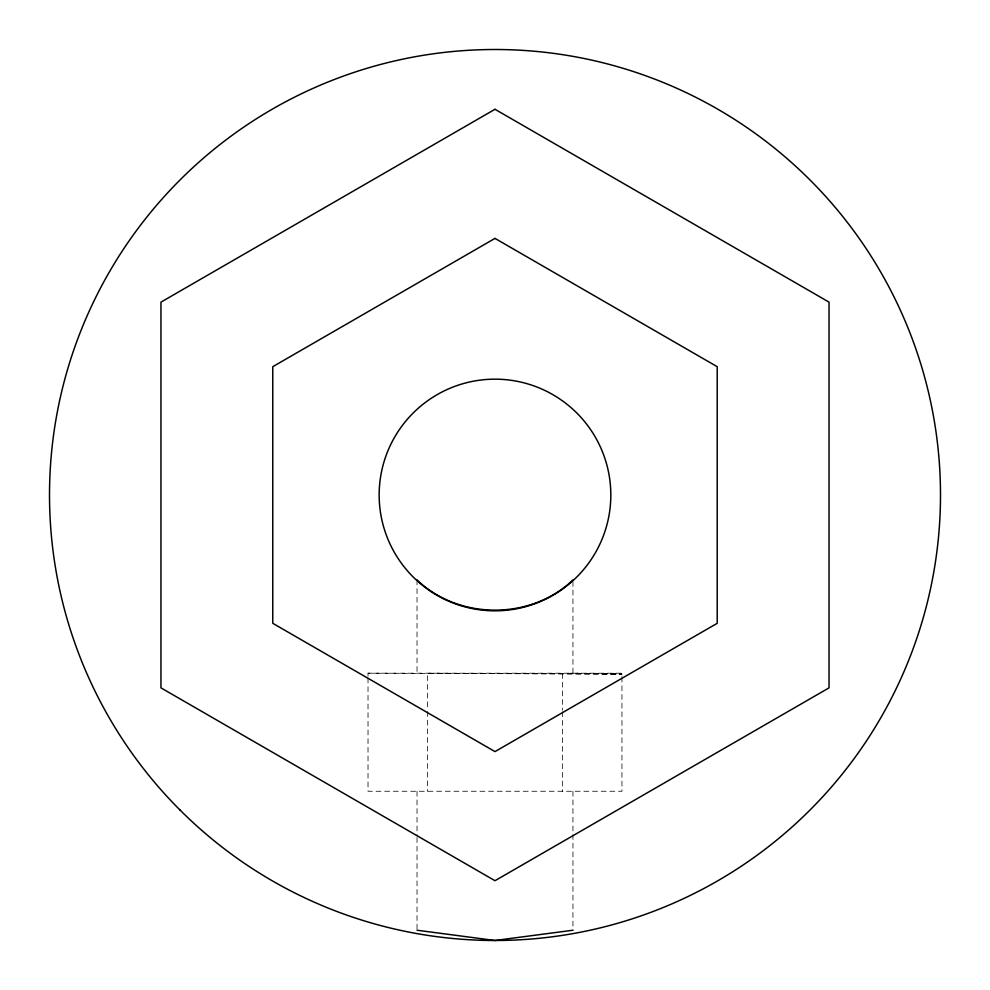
<?xml version="1.0" encoding="UTF-8"?>
<svg xmlns="http://www.w3.org/2000/svg" width="990" height="990" viewBox="0 0 990 990"><rect width="100%" height="100%" fill="white"/><g stroke="black" fill="none" stroke-linecap="round" stroke-linejoin="round"><path stroke-width="0.74" stroke-dasharray="4.95 3.71" d="M368.02 676.269L368.02 673.2L621.955 673.2L621.955 676.269M572.95 581.452L572.95 673.2L621.955 674.091L427.556 673.2L427.556 709.991M368.02 673.2L621.955 674.091L570.289 673.2M621.955 677.172L621.955 791.258L368.02 791.258L368.02 677.791M572.95 791.258L572.95 930.229M562.419 673.522L562.419 710.214M562.419 711.748L562.419 791.258M427.556 711.525L427.556 791.258M417.025 579.93L417.025 673.2M417.025 791.258L417.025 836.03M417.025 837.577L417.025 930.229"/><path stroke-width="1.49" d="M572.95 579.93C531.036 620.198 458.952 620.198 417.025 579.93M572.95 930.229L494.988 940.488L417.025 930.229M494.988 109.284L160.949 302.136L160.949 687.864L494.988 880.716L829.038 687.864L829.038 302.136L494.988 109.284M494.988 238.392L272.77 366.696L272.77 623.304L494.988 751.608L717.218 623.304L717.218 366.696L494.988 238.392M179.994 810.006A445.488 445.488 0 0 0 925.316 610.298A445.488 445.488 0 0 0 379.702 64.684A445.488 445.488 0 0 0 179.994 810.006M437.073 595.312A115.83 115.83 0 0 0 610.818 495A115.83 115.83 0 0 0 437.073 394.688A115.83 115.83 0 0 0 437.073 595.312"/></g></svg>
